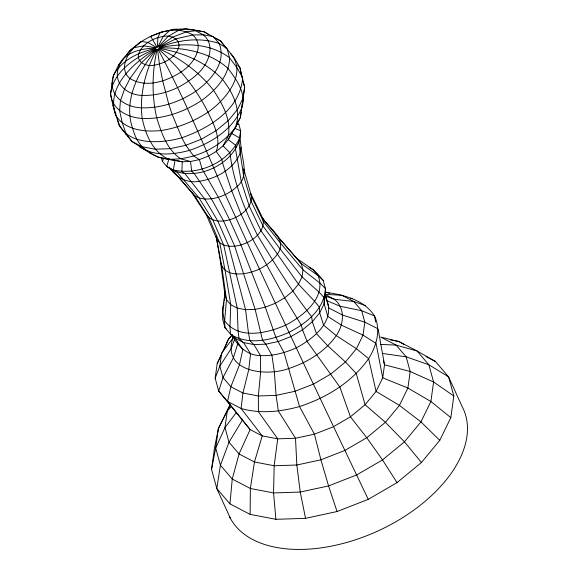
<?xml version="1.0" encoding="UTF-8"?>
<svg xmlns="http://www.w3.org/2000/svg" width="578" height="578" viewBox="0 0 578 578"><rect width="100%" height="100%" fill="white"/><g stroke="black" fill="none" stroke-linecap="round" stroke-linejoin="round"><path stroke-width="0.87" d="M229.574 516.725A128.699 75.465 -24.5 0 0 380.461 529.788A128.699 75.465 -24.5 0 0 462.147 406.616L448.571 376.827L428.854 364.783L417.027 350.976L396.111 345.102L380.707 337.075L398.899 341.533L417.027 350.976L435.422 361.474L448.571 376.827L453.831 395.988L450.833 417.648L439.779 440.328L421.434 462.494L397.035 482.623L368.258 499.349L337.053 511.53L305.545 518.343L275.894 519.311L250.115 514.384L250.375 488.489L254.465 461.988L262.224 435.884L241.098 408.465L227.544 401.407L218.701 391.082L215.168 378.2L217.184 363.634L228.252 339.553L232.089 334.908M225.037 291.832L222.523 313.016L222.732 319.591L224.965 327.712L230.535 334.214L235.477 338.383L243.562 342.595L253.908 344.575L265.808 344.185L278.444 341.454L290.965 336.562L302.518 329.85L312.308 321.773L319.67 312.886L324.106 303.782L325.306 295.091L325.4 288.494L323.174 280.373L317.597 273.871L312.864 269.478L297.063 258.749L276.096 234.769L261.892 217.422M157.418 46.811L157.931 37.584L160.041 32.635L162.151 31.884L174.238 29.276L185.617 28.9L192.452 29.572L204.092 31.797L220.55 40.922L234.35 58.024L239.899 67.655L244.631 87.097L240.369 117.493L235.831 126.806L228.209 139.623L223.057 145.837L216.215 151.487L208.138 156.183L199.381 159.6L190.545 161.508L182.222 161.782L157.96 157.209L149.688 152.903L131.885 141.437L119.27 125.787L112.934 105.434L110.593 93.918L113.469 75.472L118.461 65.235L122.738 59.209L129.775 50.705L139.139 42.982L141.689 41.479L147.867 42.432L156.313 47.345C166.117 44.643 152.267 54.693 156.313 47.345M250.115 514.384L229.957 503.886L232.248 479.046L239.054 453.961L250.122 429.577L227.544 401.407L230.86 386.74L239.429 364.956L242.811 349.676L234.3 337.017M226.273 328.839L224.965 327.712C225.037 319.078 220.933 311.13 223.939 302.504M224.141 300.741L224.546 297.2M224.748 295.43L225.153 291.89M241.105 112.161L240.369 117.493L236.055 125M241.358 110.384L241.604 108.606M237.276 122.615L238.909 124.516L240.643 130.838L239.877 135.83L241.026 147.101L240.188 153.148L243.721 176.427L251.329 201.671L263.214 226.366L279.925 248.728L302.041 276.876L319.085 292.143L324.128 297.67L324.106 303.782L327.863 316.469L341.381 325.147L363.035 335.132L376.054 343.419L382.723 377.81L376.09 391.429L365.072 404.73L350.427 416.817L333.152 426.86L314.418 434.172L295.502 438.261L277.7 438.846L262.224 435.884L250.122 429.577L218.701 391.082L222.985 377.55L233.353 357.869L237.739 343.766L237.291 342.125M241.026 147.101C242.153 160.055 249.32 176.355 237.175 186.405C231.836 191.426 225.355 195.046 218.405 197.315C210.63 199.432 201.606 200.335 194.576 195.61C186.586 186.694 179.043 177.381 170.864 168.632M230.384 518.314L216.808 488.533L211.548 469.372L214.546 447.712L218.39 428.529L230.384 404.116M231.308 133.258L239.653 137.99L238.952 142.499L240.188 153.148C233.57 169.368 216.208 178.537 199.634 181.254C187.243 183.703 175.777 177.403 169.173 167.042M241.886 106.916L243.576 96.786M156.999 49.845C152.036 72.142 151.609 95.666 156.761 117.97C161.573 133.171 166.854 149.449 180.719 158.834L190.545 161.508L191.694 171.225L194.201 173.523L211.396 198.832L223.527 220.941L234.682 246.141L255.136 309.382L262.564 340.341L265.808 344.185L271.913 355.246L274.319 371.632L276.089 395.388L278.372 411.124L295.502 438.261L296.839 465.008L300.228 492.051L305.545 518.343M211.548 469.372L215.688 448.008L218.39 428.529L230.347 404.716M169.094 158.271L166.739 166.457C192.257 185.776 240.52 163.379 240.643 130.838L234.466 128.179M235.08 338.072L230.933 349.025L219.842 366.084L215.168 378.2M329.713 293.48L326.324 292.28C344.098 295.127 364.198 299.758 374.537 315.978C381.177 330.226 376.459 345.962 368.627 358.671C352.024 382.166 326.548 397.7 299.549 406.544C280.525 411.782 260.317 414.029 241.098 408.465L242.919 393.018L248.728 369.804L250.57 353.722L243.562 342.595L239.075 338.665L238.085 331.18L237.24 308.11L223.802 245.368L212.921 220.182L199.063 197.951L177.121 172.302L166.739 166.457L162.396 161.385L163.697 158.09M224.943 347.58L228.252 339.553L232.262 334.741M233.288 336.678L232.313 339.026L221.634 353.122L219.842 366.084L222.985 377.55L230.86 386.74L242.919 393.018L258.344 395.973L276.089 395.388L294.946 391.313L313.616 384.023L330.84 374.017L345.442 361.965L356.424 348.707L363.035 335.132L364.826 322.17L361.684 310.704L353.808 301.521L341.75 295.235L324.966 294.375L334.272 299.223L353.808 301.521L365.693 305.654M156.45 49.86C145.533 70.704 139.117 94.85 142.195 118.447C145.764 134.826 152.455 151.638 168.545 159.239C194.338 159.911 220.55 147.744 235.831 126.806C241.163 109.249 233.295 93.369 222.689 79.648C206.295 62.077 182.829 52.403 159.477 48.407M230.535 134.847L228.209 139.623L236.005 145.475L235.549 149.485L241.257 181.47L249.212 206.006L261.046 230.824L298.472 284.203L314.62 301.297L319.446 307.286L319.67 312.886L323.608 325.204L336.28 335.623L356.424 348.707L368.627 358.671L376.09 391.429L399.441 405.38L420.95 421.889L439.779 440.328M239.653 137.99C228.982 162.129 198.818 175.871 173.393 169.918L174.989 160.402L173.573 159.665M217.184 363.634L221.092 355.607M233.1 337.415C221.085 371.864 266.162 377.008 288.863 368.489C307.395 362.413 324.887 351.749 336.28 335.623C343.816 324.72 345.774 308.204 334.272 299.223L325.219 296.008M158.004 46.681L163.22 36.443L169.679 30.555L174.238 29.276L177.453 29.767M127.174 54.578L128.041 53.284M128.908 51.991L129.775 50.705L141.689 41.479M236.359 412.461L224.979 427.575L215.688 448.008L220.42 465.239L216.808 488.533L229.957 503.886M155.981 49.773C138.763 71.094 122.796 100.565 132.687 128.489C135.209 137.911 140.071 147.101 149.059 151.711C158.314 159.723 170.944 158.993 182.222 161.782L181.904 171.55L185.061 173.819L204.8 199.049L217.855 221.121L228.859 246.336L245.563 309.7L248.489 333.166L249.999 340.753L253.908 344.575L260.497 355.622L260.635 372.08L258.344 395.973L258.431 411.782L277.7 438.846L274.167 465.752L273.56 492.926L275.894 519.311M118.461 65.235L122.876 59.895M228.324 408.133L230.037 406.067M231.417 406.406L227.277 411.023L224.979 427.575L229.004 442.221L239.054 453.961L254.465 461.988L274.167 465.752L296.839 465.008L320.913 459.806L344.77 450.493L366.77 437.705L385.418 422.316L399.441 405.38L407.895 388.04L410.185 371.481L406.168 356.836L396.111 345.102L380.44 344.401M158.553 46.666L168.198 36.277L178.747 30.258L185.617 28.9L204.092 31.797L208.463 34.442M155.605 49.578L141.422 62.764L129.949 78.543L124.407 89.46L120.426 100.832L119.639 110.868L122.363 123.114L126.12 133.778L131.885 141.437L142.036 146.725L155.02 149.211L169.954 148.719L185.82 145.288L201.534 139.154L216.028 130.729L228.317 120.592L237.558 109.43L243.121 98.007L244.631 87.097L243.085 81.469M159.029 46.753L172.526 37.108L186.636 31.768L195.509 30.793L203.239 34.817L213.188 36.537L219.127 43.473L227.01 48.465L229.589 57.872L237.045 67.843L242.637 77.625C240.665 109.184 208.795 128.453 181.853 137.759C161.125 143.792 123.764 146.407 117.45 119.14M155.359 49.296C134.045 62.597 105.716 86.765 115.629 115.246C125.151 130.346 144.89 132.196 161.089 130.52C177.872 127.976 193.803 121.575 207.95 112.219C224.943 100.37 248.396 73.688 230.42 53.436M139.139 42.982C154.326 32.946 175.748 24.644 192.799 34.976C205.862 46.702 192.481 64.83 181.059 72.033C166.457 81.426 145.996 88.318 129.949 78.543C119.538 70.061 125.997 55.148 134.226 47.642L143.77 45.814L155.865 47.714M159.398 46.948L175.907 38.863L192.799 34.976L203.239 34.817C216.295 45.46 208.196 64.158 197.878 73.579C182.908 87.524 162.628 96.093 142.036 95.384C127.565 95.197 112.92 83.492 118.497 67.908C122.847 52.107 141.314 48.393 155.525 48.126M155.265 48.942C135.823 57.02 113.295 71.087 110.593 93.918C111.836 109.719 128.02 117.594 142.195 118.447C163.401 119.292 184.144 112.016 201.7 100.42C215.515 90.24 229.264 76.108 229.589 57.872C210.125 42.62 182.886 43.032 159.738 47.584M162.151 31.884L150.179 36.559L150.497 36.363L152.693 39.629L156.848 47.035M159.644 47.23C178.436 39.954 199.67 36.92 219.127 43.473C227.06 62.662 210.392 80.79 195.863 91.23C179.729 101.887 160.655 108.577 141.169 107.797C123.88 107.284 107.089 94.185 113.469 75.472C121.705 59.917 138.821 52.056 155.323 48.545M187.987 29.716L192.452 29.572M159.68 47.988C183.631 47.331 209.814 51.969 228.122 68.507C236.236 79.518 246.055 92.278 242.182 106.836C233.433 129.248 211.338 143.055 189.396 150.388C173.183 154.796 154.377 156.696 139.71 146.841M382.253 353.433L406.168 356.836L428.854 364.783L433.587 382.007L430.885 401.486L420.95 421.889L404.448 441.823L382.506 459.922L356.626 474.964L328.557 485.925L300.228 492.051L273.56 492.926L250.375 488.489L232.248 479.046L220.42 465.239L229.004 442.221L242.225 420.365L241.777 418.718M350.405 298.262L352.139 298.595M390.316 339.886L398.899 341.533L404.354 344.683M149.688 152.903L151.393 153.3M236.438 123.699L238.909 124.516M325.096 294.079L326.996 300.748L340.341 306.311L361.684 310.704L374.537 315.978L375.649 322.054M159.138 48.812C180.213 58.132 199.569 72.199 213.679 90.536C222.436 104.083 231.258 119.119 228.303 135.909L223.057 145.837L229.943 152.794C233.266 181.629 244.595 209.287 257.441 235.174C274.333 263.142 291.435 290.994 311.672 316.672L312.308 321.773L316.542 333.737L327.813 345.846L345.442 361.965L356.286 373.576L365.072 404.73L385.418 422.316L404.448 441.823L421.434 462.494M215.218 38.148L220.55 40.922L225.984 48.032M309.165 267.549L312.864 269.478L318.175 275.67L323.174 280.373M426.116 356.633L435.422 361.474M453.831 395.988L433.587 382.007L410.185 371.481L384.522 364.805L383.395 360.701M125.26 133.706L126.654 134.71M450.833 417.648L430.885 401.486L407.895 388.04L382.723 377.81L384.522 364.805L378.07 328.853L364.826 322.17L342.768 315.154L329.019 308.125L325.306 295.091M158.69 49.188C178.523 67.127 196.094 88.123 207.95 112.219C213.73 124.082 221.237 138.164 216.215 151.487L221.894 159.434L222.378 162.519L231.749 190.885L241.033 214.106L252.651 239.126L284.672 297.851L301.333 325.204L302.518 329.85L307.149 341.49L339.886 387.108L350.427 416.817L366.77 437.705L382.506 459.922L397.035 482.623M174.867 172.93L194.576 195.61L209.07 218.173L219.842 243.302L225.023 270.164L230.738 304.714L229.957 326.938L230.535 334.214C248.294 345.63 271.111 340.312 289.137 332.292C306.08 323.478 324.533 309.216 325.4 288.494L320.291 283.401L303.009 269.89L280.677 243.345L263.806 222.118L251.907 197.524L243.714 169.058M237.616 64.989L239.899 67.655L241.987 77.452M297.063 258.749L301.311 263.705L318.175 275.67C326.556 297.872 302.988 316.144 285.763 325.111C267.289 333.217 238.584 340.16 224.647 320.747L226.489 299.758L221.757 266.35L216.223 236.525L220.449 261.588L224.791 293.573L226.489 299.758L230.738 304.714L237.24 308.11L245.563 309.7L255.136 309.382L265.309 307.185L275.381 303.255L284.672 297.851L292.547 291.355L298.472 284.203L302.041 276.876L303.009 269.89L301.311 263.705L276.096 234.769M206.548 215.233C218.983 230.42 256.148 213.484 250.895 193.861L262.773 218.354C268.163 238.49 230.015 255.873 217.256 240.289L206.548 215.233L191.65 192.199M262.773 218.354C269.998 229.206 288.147 239.942 277.18 254.371C272.679 260.772 266.321 265.504 259.399 269.037C247.774 274.601 223.881 279.138 220.449 261.588M232.081 335.11C237.594 346.301 247.37 355.506 260.497 355.622C272.823 356.127 284.903 353.006 296.066 347.934C312.51 339.373 334.994 321.939 326.996 300.748M158.155 49.491C183.522 96.497 204.085 145.728 225.348 194.605C271.696 296.796 319.858 398.126 368.258 499.349M112.934 105.434L114.596 110.225M115.152 111.821L115.983 114.22M337.053 511.53L328.557 485.925L320.913 459.806L314.418 434.172L299.549 406.544L284.044 352.623L275.916 337.458L265.309 307.185L240.874 244.805L229.56 219.633L218.405 197.315L202.09 168.978L199.381 159.6L193.659 156.038L185.82 145.288L181.853 137.759L172.237 114.625L168.776 104.286L162.707 80.884L159.398 64.05L157.584 49.722M243.685 169.051L244.386 171.608M161.313 157.433L162.396 161.385M112.067 83.275L112.435 84.98M223.737 304.274L223.809 306.029M138.836 53.335C135.794 62.345 146.826 66.94 154.109 65.191C164.073 63.558 174.513 58.046 178.494 48.292C181.535 39.29 170.503 34.694 163.22 36.443C153.257 38.076 142.817 43.588 138.836 53.335"/></g></svg>
